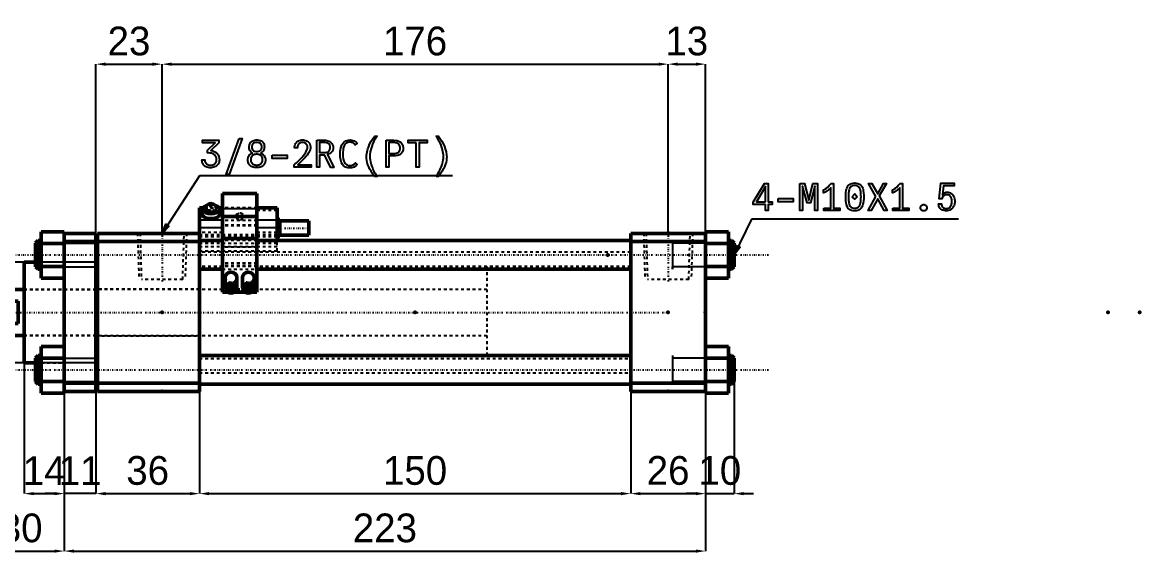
# Model space of a CAD drawing. Header units: millimetres. Extents: x -30 to 555, y -529 to 101.
# Drawn here: x 166.8 to 555.4, y -84 to 100.6 of the extents above; entities that cross this region are included whole.
import ezdxf

# ---------------------------------------------------------------- set-up
doc = ezdxf.new("R2010")
doc.units = ezdxf.units.MM
doc.linetypes.add('Center', pattern=[1.5, 0.45, -0.5, 0.05, -0.5])
doc.linetypes.add('Dashed', pattern=[2, 1, -1])
for name, color, linetype, lineweight in [('2d ConnectionPoints', 7, 'Continuous', 50), ('AM_0', 7, 'Continuous', 50), ('AM_4', 3, 'Continuous', 25), ('AM_5', 3, 'Continuous', 25), ('AM_7', 7, 'Center', 25), ('AM_9', 6, 'Dashed', 25)]:
    doc.layers.add(name, color=color, linetype=linetype, lineweight=lineweight)
doc.dimstyles.new('ISO-25', dxfattribs={"dimtxt": 2.5, "dimasz": 2.5, "dimexe": 1.25, "dimexo": 0.625, "dimtad": 1, "dimtxsty": 'Standard', "dimcen": 2.5, "dimadec": 0, "dimazin": 0, "dimtfac": 1, "dimtmove": 0, "dimatfit": 3, "dimfxl": 1, "dimarcsym": 0})

# ---------------------------------------------------------------- blocks, each defined once
blk = doc.blocks.new('1_mghc2JFS_0132_switch_0_in_MGHC2A70SDC32100T110A0_2')
at = {"layer": 'AM_0'}
for p, q in [((56, 41.41), (44, 41.41)), ((44, 7.07), (44, 41.41)), ((56, 7.07), (56, 41.41)), ((37.23, 36.45), (36, 36.45)), ((36, 27.5), (36, 36.45)), ((37, 35.87), (37, 34.14)), ((44, 36.45), (42.77, 36.45)), ((43, 34.14), (43, 35.87)), ((63, 36.45), (56, 36.45)), ((63, 25), (63, 36.45)), ((56, 33.4), (44, 33.4)), ((64, 32.38), (63, 32.38)), ((64, 32.38), (64, 26.38)), ((74, 31.88), (64, 31.88)), ((74, 31.88), (74, 26.88)), ((56, 25.76), (44, 25.76)), ((63, 26.38), (64, 26.38)), ((64, 26.88), (74, 26.88)), ((45, 12.26), (45, 8.76)), ((49, 8.76), (49, 12.26)), ((51, 12.26), (51, 8.76)), ((55, 8.76), (55, 12.26)), ((45.06, 9.2), (45.06, 8.91)), ((45.06, 8.91), (45.51, 8.7)), ((45.06, 8.33), (48.94, 8.33)), ((45.06, 8.33), (45.06, 8.05)), ((45.51, 7.83), (45.06, 8.05)), ((45.51, 8.7), (48.49, 8.7)), ((48.49, 7.83), (45.51, 7.83)), ((48.49, 8.7), (48.94, 8.91)), ((48.94, 8.05), (48.49, 7.83)), ((48.94, 9.2), (48.94, 8.91)), ((48.94, 8.33), (48.94, 8.05)), ((51.06, 9.2), (51.06, 8.91)), ((51.06, 8.91), (51.51, 8.7)), ((51.06, 8.33), (54.94, 8.33)), ((51.06, 8.33), (51.06, 8.05)), ((51.51, 7.83), (51.06, 8.05)), ((51.51, 8.7), (54.49, 8.7)), ((54.49, 7.83), (51.51, 7.83)), ((54.49, 8.7), (54.94, 8.91)), ((54.94, 8.05), (54.49, 7.83)), ((54.94, 9.2), (54.94, 8.91)), ((54.94, 8.33), (54.94, 8.05)), ((45.84, 7.07), (44, 7.07)), ((51.84, 7.07), (48.16, 7.07)), ((56, 7.07), (54.16, 7.07))]:
    blk.add_line(p, q, dxfattribs=at)
blk.add_arc((40, 35.87), 2, 0, 180, dxfattribs=at)
for centre, major_axis, ratio, start_param, end_param in [((40, 35.87), (-3, 0), 0.5, 5.246615, 10.461348), ((40, 35.87), (-2, 0), 0.5, 0, 3.141593), ((40, 34.14), (-3, 0), 0.5, 0, 3.141593), ((47, 12.26), (2, 0), 0.866025, 6.283185, 9.424778), ((53, 12.26), (2, 0), 0.866025, 0, 3.141593), ((47, 8.76), (-2, 0), 0.866025, 6.030505, 6.535866), ((47, 8.48), (-2, 0), 0.866025, 3.394273, 6.030505), ((47, 8.48), (-2, 0), 0.866025, 0.25268, 2.888912), ((47, 8.26), (-1.57, 0), 0.866025, 3.465602, 5.959176), ((47, 8.26), (-1.57, 0), 0.866025, 0.324009, 2.817583), ((47, 8.76), (-2, 0), 0.866025, 2.888912, 3.394273), ((53, 8.76), (-2, 0), 0.866025, 6.030505, 6.535866), ((53, 8.48), (-2, 0), 0.866025, 3.394273, 6.030505), ((53, 8.48), (-2, 0), 0.866025, 0.25268, 2.888912), ((53, 8.26), (-1.57, 0), 0.866025, 3.465602, 5.959176), ((53, 8.26), (-1.57, 0), 0.866025, 0.324009, 2.817583), ((53, 8.76), (-2, 0), 0.866025, 2.888912, 3.394273)]:
    blk.add_ellipse(centre, major_axis=major_axis, ratio=ratio, start_param=start_param, end_param=end_param, dxfattribs=at)
at = {"layer": 'AM_4'}
for p, q in [((37.07, 36.18), (36, 36.18)), ((44, 36.18), (42.93, 36.18)), ((63, 36.18), (56, 36.18)), ((44, 32.1), (36, 32.1)), ((63, 32.1), (56, 32.1)), ((44, 29.44), (36, 29.44)), ((63, 29.44), (56, 29.44))]:
    blk.add_line(p, q, dxfattribs=at)
at = {"layer": 'AM_7'}
blk.add_line((62.45, 29.38), (74.55, 29.38), dxfattribs=at)
at = {"layer": 'AM_9'}
for p, q in [((56, 41.11), (44, 41.11)), ((44, 35.53), (36, 35.53)), ((42.93, 36.18), (37.07, 36.18)), ((42.77, 36.45), (37.23, 36.45)), ((56, 36.37), (44, 36.37)), ((44, 36.15), (56, 36.15)), ((56, 36.1), (44, 36.1)), ((63, 35.53), (56, 35.53)), ((56, 33.15), (44, 33.15)), ((56, 32.01), (44, 32.01)), ((48.7, 33.58), (48.7, 33.08)), ((48.72, 33.5), (51.28, 33.5)), ((48.72, 33.25), (48.72, 33.5)), ((48.72, 33.25), (51.28, 33.25)), ((51.28, 33.15), (48.72, 33.15)), ((48.72, 32.9), (48.72, 33.15)), ((51.28, 32.9), (48.72, 32.9)), ((51.28, 33.25), (51.28, 33.5)), ((51.28, 32.9), (51.28, 33.15)), ((51.3, 33.08), (51.3, 33.58)), ((44, 27.86), (36, 27.86)), ((56, 30.39), (44, 30.39)), ((56, 30.11), (44, 30.11)), ((63, 27.86), (56, 27.86)), ((63, 26.98), (36, 26.98)), ((63, 26.36), (36, 26.36)), ((63, 23.98), (36, 23.98)), ((56, 25.56), (44, 25.56)), ((63, 21.36), (63, 25)), ((63, 22.86), (36, 22.86)), ((63, 21.36), (36, 21.36)), ((56, 22.76), (44, 22.76)), ((56, 17.16), (44, 17.16)), ((56, 16.36), (44, 16.36)), ((56, 8.07), (44, 8.07)), ((48.94, 9.2), (45.06, 9.2)), ((54.94, 9.2), (51.06, 9.2)), ((48.16, 7.07), (45.84, 7.07)), ((54.16, 7.07), (51.84, 7.07))]:
    blk.add_line(p, q, dxfattribs=at)
for centre, major_axis, ratio, start_param, end_param in [((40, 34.14), (-3, 0), 0.5, 3.141593, 6.283185), ((40, 35.87), (-2, 0), 0.5, 3.141593, 6.283185), ((40, 35.87), (-3, 0), 0.5, 4.178163, 5.246615), ((50, 33.08), (1.3, 0), 0.866025, 2.987133, 3.141593), ((50, 33.08), (1.3, 0), 0.866025, 3.141593, 3.296052), ((50, 33.33), (-1.3, 0), 0.866025, 3.296052, 6.128726), ((50, 33.33), (-1.3, 0), 0.866025, 0.15446, 2.987133), ((50, 33.08), (1.3, 0), 0.866025, 6.128726, 6.437645), ((47, 12.26), (2, 0), 0.866025, 3.141593, 6.283185), ((53, 12.26), (2, 0), 0.866025, 3.141593, 6.283185)]:
    blk.add_ellipse(centre, major_axis=major_axis, ratio=ratio, start_param=start_param, end_param=end_param, dxfattribs=at)
blk.add_ellipse((50, 33.58), major_axis=(-1.3, 0), ratio=0.866025, dxfattribs=at)
blk = doc.blocks.new('3_A__SD__C_32_100_ROD_070_0_in_MGHC2A70SDC32100T110A0_2')
at = {"layer": 'AM_0'}
for p, q in [((-25, 8), (-41, 8)), ((-58.08, 6), (-59, 5.08)), ((-59, 5.08), (-59, -5.08)), ((-49, 6), (-58.08, 6)), ((-58.08, 6), (-58.08, -6)), ((-27, 3.87), (-41, 3.87)), ((-27, -3.87), (-27, 3.87)), ((-27, -3.87), (-41, -3.87)), ((-59, -5.08), (-58.08, -6)), ((-58.08, -6), (-49, -6)), ((-41, -8), (-25, -8))]:
    blk.add_line(p, q, dxfattribs=at)
at = {"layer": 'AM_5'}
for p, q in [((-59, 5.08), (-49, 5.08)), ((-59, -5.08), (-49, -5.08))]:
    blk.add_line(p, q, dxfattribs=at)
at = {"layer": 'AM_5', "linetype": 'Dashed'}
for p, q in [((-49, 5.08), (-41, 5.08)), ((-41, 6), (-41, 5.08)), ((-49, -5.08), (-41, -5.08)), ((-41, -6), (-41, -5.08))]:
    blk.add_line(p, q, dxfattribs=at)
at = {"layer": 'AM_7'}
blk.add_line((-71.25, 0), (198.25, 0), dxfattribs=at)
at = {"layer": 'AM_9'}
for p, q in [((186, 16), (136, 16)), ((136, 16), (136, -16)), ((136, 8), (-25, 8)), ((-41, 6), (-49, 6)), ((-49, -6), (-41, -6)), ((-25, -8), (136, -8)), ((136, -16), (186, -16))]:
    blk.add_line(p, q, dxfattribs=at)
blk = doc.blocks.new('4_A__SD_C_32_100_0__BODY__A70_0_in_MGHC2A70SDC32100T110A0_2')
at = {"layer": 'AM_0'}
for p, q in [((-19, 28.03), (-11, 28.03)), ((-19, 11.97), (-19, 28.03)), ((-11, -28.08), (-11, 28.03)), ((0, 27.5), (-11, 27.5)), ((0, 27.5), (0, -27.5)), ((36, 27.5), (0.5, 27.5)), ((0.5, 27.5), (0.5, -27.5)), ((36, -27.5), (36, 27.5)), ((212, 27.5), (186, 27.5)), ((186, -27.5), (186, 27.5)), ((220, 28.03), (212, 28.03)), ((212, -28.08), (212, 28.03)), ((220, 11.97), (220, 28.03)), ((-20.08, 25), (-21, 24.08)), ((-21, 24.08), (-21, 15.92)), ((-19, 25), (-20.08, 25)), ((-20.08, 25), (-20.08, 15)), ((-19, 24.01), (-11, 24.01)), ((0, 24.67), (-11, 24.67)), ((0.5, 25.5), (0, 25.5)), ((0, 24.86), (0.5, 24.86)), ((36, 24.67), (0.5, 24.67)), ((44, 25), (36, 25)), ((186, 25), (56, 25)), ((212, 24.67), (186, 24.67)), ((220, 24.01), (212, 24.01)), ((221.08, 25), (220, 25)), ((222, 24.08), (221.08, 25)), ((221.08, 25), (221.08, 15)), ((222, 24.08), (222, 15.92)), ((0.5, 21.2), (0, 21.2)), ((0.5, 20.55), (0, 20.55)), ((-25, -17.5), (-25, 17.5)), ((-21, 17.5), (-25, 17.5)), ((-21, 15.92), (-20.08, 15)), ((-19, 15.99), (-11, 15.99)), ((220, 15.99), (212, 15.99)), ((221.08, 15), (222, 15.92)), ((-20.08, 15), (-19, 15)), ((-19, 11.97), (-11, 11.97)), ((36, 15), (44, 15)), ((56, 15), (186, 15)), ((220, 11.97), (212, 11.97)), ((220, 15), (221.08, 15)), ((-20.08, -15), (-21, -15.92)), ((-19, -15), (-20.08, -15)), ((-20.08, -15), (-20.08, -25)), ((-19, -11.92), (-11, -11.92)), ((-19, -28.08), (-19, -11.92)), ((186, -15), (36, -15)), ((220, -11.92), (212, -11.92)), ((220, -28.08), (220, -11.92)), ((221.08, -15), (220, -15)), ((222, -15.92), (221.08, -15)), ((221.08, -15), (221.08, -25)), ((-25, -17.5), (-21, -17.5)), ((-21, -15.92), (-21, -24.08)), ((-19, -15.96), (-11, -15.96)), ((220, -15.96), (212, -15.96)), ((222, -15.92), (222, -24.08)), ((0.5, -20.55), (0, -20.55)), ((0, -21.2), (0.5, -21.2)), ((-21, -24.08), (-20.08, -25)), ((-20.08, -25), (-19, -25)), ((-19, -24.04), (-11, -24.04)), ((0, -24.67), (-11, -24.67)), ((0.5, -24.86), (0, -24.86)), ((0.5, -25.5), (0, -25.5)), ((36, -24.67), (0.5, -24.67)), ((36, -25), (186, -25)), ((212, -24.67), (186, -24.67)), ((220, -24.04), (212, -24.04)), ((220, -25), (221.08, -25)), ((221.08, -25), (222, -24.08)), ((-19, -28.08), (-11, -28.08)), ((0, -27.5), (-11, -27.5)), ((36, -27.5), (0.5, -27.5)), ((212, -27.5), (186, -27.5)), ((220, -28.08), (212, -28.08))]:
    blk.add_line(p, q, dxfattribs=at)
at = {"layer": 'AM_5', "linetype": 'Dashed'}
for p, q in [((14.47, 27.5), (14.97, 11.5)), ((31.53, 27.5), (31.03, 11.5)), ((190.47, 27.5), (190.97, 11.5)), ((207.53, 27.5), (207.03, 11.5))]:
    blk.add_line(p, q, dxfattribs=at)
at = {"layer": 'AM_5'}
for p, q in [((-21, 24.08), (0.5, 24.08)), ((0.5, 25), (0.5, 24.08)), ((0.5, 25), (0.5, 15)), ((200.5, 25), (200.5, 24.08)), ((200.5, 25), (200.5, 15)), ((222, 24.08), (200.5, 24.08)), ((-21, 15.92), (0.5, 15.92)), ((0.5, 15), (0.5, 15.92)), ((222, 15.92), (200.5, 15.92)), ((200.5, 15), (200.5, 15.92)), ((0.5, -15), (0.5, -15.92)), ((0.5, -15), (0.5, -25)), ((200.5, -15), (200.5, -15.92)), ((200.5, -15), (200.5, -25)), ((-21, -15.92), (0.5, -15.92)), ((222, -15.92), (200.5, -15.92)), ((-21, -24.08), (0.5, -24.08)), ((0.5, -25), (0.5, -24.08)), ((222, -24.08), (200.5, -24.08)), ((200.5, -25), (200.5, -24.08))]:
    blk.add_line(p, q, dxfattribs=at)
at = {"layer": 'AM_7'}
for p, q in [((23, 28.3), (23, 10.7)), ((199, 28.3), (199, 10.7)), ((-33.15, 20), (234.15, 20)), ((-33.15, -20), (234.15, -20))]:
    blk.add_line(p, q, dxfattribs=at)
at = {"layer": 'AM_9'}
for p, q in [((15.33, 27.5), (15.82, 11.5)), ((30.18, 11.5), (30.67, 27.5)), ((191.33, 27.5), (191.82, 11.5)), ((206.18, 11.5), (206.67, 27.5)), ((56, 25), (44, 25)), ((186, 21), (36, 21)), ((-11, 17.5), (-21, 17.5)), ((186, 16), (36, 16)), ((44, 15), (56, 15)), ((0, 7.9), (-25, 7.9)), ((36, 8.1), (0, 8.1)), ((30.18, 11.5), (15.82, 11.5)), ((206.18, 11.5), (191.82, 11.5)), ((-25, -7.9), (0, -7.9)), ((0, -8.1), (36, -8.1)), ((-21, -17.5), (-11, -17.5)), ((36, -16), (186, -16)), ((36, -21), (186, -21))]:
    blk.add_line(p, q, dxfattribs=at)
blk = doc.blocks.new('*D27')
at = {"layer": 'AM_5', "color": 0, "lineweight": -2}
for p, q in [((167.41, -0.37), (167.41, -63.45)), ((181.41, -0.37), (181.41, -63.45)), ((170.75, -63.45), (178.08, -63.45))]:
    blk.add_line(p, q, dxfattribs=at)
at = {"layer": 'AM_5', "color": 0}
for points in [[(170.75, -62.9), (170.75, -64.01), (167.41, -63.45)], [(178.08, -64.01), (178.08, -62.9), (181.41, -63.45)]]:
    blk.add_solid(points, dxfattribs=at)
at = {"layer": 'Defpoints', "color": 0}
for p in [(167.41, -0.37), (181.41, -0.37), (181.41, -63.45)]:
    blk.add_point(p, dxfattribs=at)
at = {"layer": 'AM_5', "color": 0, "insert": (174.41, -55.45), "char_height": 10, "attachment_point": 5}
blk.add_mtext('14', dxfattribs=at)
blk = doc.blocks.new('*D28')
at = {"layer": 'AM_5', "color": 0, "lineweight": -2}
for p, q in [((192.41, -0.37), (192.41, -63.45)), ((228.41, -0.37), (228.41, -63.45)), ((195.75, -63.45), (225.08, -63.45))]:
    blk.add_line(p, q, dxfattribs=at)
at = {"layer": 'AM_5', "color": 0}
for points in [[(195.75, -62.9), (195.75, -64.01), (192.41, -63.45)], [(225.08, -64.01), (225.08, -62.9), (228.41, -63.45)]]:
    blk.add_solid(points, dxfattribs=at)
at = {"layer": 'Defpoints', "color": 0}
for p in [(192.41, -0.37), (228.41, -0.37), (228.41, -63.45)]:
    blk.add_point(p, dxfattribs=at)
at = {"layer": 'AM_5', "color": 0, "insert": (210.41, -55.45), "char_height": 10, "attachment_point": 5}
blk.add_mtext('36', dxfattribs=at)
blk = doc.blocks.new('*D29')
at = {"layer": 'AM_5', "color": 0, "lineweight": -2}
for p, q in [((378.41, -0.37), (378.41, -63.45)), ((404.41, -0.37), (404.41, -63.45)), ((381.75, -63.45), (401.08, -63.45))]:
    blk.add_line(p, q, dxfattribs=at)
at = {"layer": 'AM_5', "color": 0}
for points in [[(381.75, -62.9), (381.75, -64.01), (378.41, -63.45)], [(401.08, -64.01), (401.08, -62.9), (404.41, -63.45)]]:
    blk.add_solid(points, dxfattribs=at)
at = {"layer": 'Defpoints', "color": 0}
for p in [(378.41, -0.37), (404.41, -0.37), (404.41, -63.45)]:
    blk.add_point(p, dxfattribs=at)
at = {"layer": 'AM_5', "color": 0, "insert": (391.41, -55.45), "char_height": 10, "attachment_point": 5}
blk.add_mtext('26', dxfattribs=at)
blk = doc.blocks.new('*D30')
at = {"layer": 'AM_5', "color": 0, "lineweight": -2}
for p, q in [((192.41, -0.37), (192.41, 86.05)), ((195.75, 86.05), (212.08, 86.05)), ((215.41, 27.13), (215.41, 86.05))]:
    blk.add_line(p, q, dxfattribs=at)
at = {"layer": 'AM_5', "color": 0}
for points in [[(195.75, 86.6), (195.75, 85.49), (192.41, 86.05)], [(212.08, 85.49), (212.08, 86.6), (215.41, 86.05)]]:
    blk.add_solid(points, dxfattribs=at)
at = {"layer": 'Defpoints', "color": 0}
for p in [(215.41, 86.05), (215.41, 27.13), (192.41, -0.37)]:
    blk.add_point(p, dxfattribs=at)
at = {"layer": 'AM_5', "color": 0, "insert": (203.91, 94.05), "char_height": 10, "attachment_point": 5}
blk.add_mtext('23', dxfattribs=at)
blk = doc.blocks.new('*D32')
at = {"layer": 'AM_5', "color": 0, "lineweight": -2}
for p, q in [((215.41, 27.13), (215.41, 86.05)), ((218.75, 86.05), (388.08, 86.05)), ((391.41, 27.13), (391.41, 86.05))]:
    blk.add_line(p, q, dxfattribs=at)
at = {"layer": 'AM_5', "color": 0}
for points in [[(218.75, 86.6), (218.75, 85.49), (215.41, 86.05)], [(388.08, 85.49), (388.08, 86.6), (391.41, 86.05)]]:
    blk.add_solid(points, dxfattribs=at)
at = {"layer": 'Defpoints', "color": 0}
for p in [(391.41, 86.05), (215.41, 27.13), (391.41, 27.13)]:
    blk.add_point(p, dxfattribs=at)
at = {"layer": 'AM_5', "color": 0, "insert": (303.41, 94.05), "char_height": 10, "attachment_point": 5}
blk.add_mtext('176', dxfattribs=at)
blk = doc.blocks.new('*D34')
at = {"layer": 'AM_5', "color": 0, "lineweight": -2}
for p, q in [((228.41, -0.37), (228.41, -63.45)), ((378.41, -0.37), (378.41, -63.45)), ((231.75, -63.45), (375.08, -63.45))]:
    blk.add_line(p, q, dxfattribs=at)
at = {"layer": 'AM_5', "color": 0}
for points in [[(231.75, -62.9), (231.75, -64.01), (228.41, -63.45)], [(375.08, -64.01), (375.08, -62.9), (378.41, -63.45)]]:
    blk.add_solid(points, dxfattribs=at)
at = {"layer": 'Defpoints', "color": 0}
for p in [(228.41, -0.37), (378.41, -0.37), (378.41, -63.45)]:
    blk.add_point(p, dxfattribs=at)
at = {"layer": 'AM_5', "color": 0, "insert": (303.41, -55.45), "char_height": 10, "attachment_point": 5}
blk.add_mtext('150', dxfattribs=at)
blk = doc.blocks.new('*D35')
at = {"layer": 'AM_5', "color": 0, "lineweight": -2}
for p, q in [((181.41, -0.37), (181.41, -83.45)), ((404.41, -0.37), (404.41, -83.45)), ((184.75, -83.45), (401.08, -83.45))]:
    blk.add_line(p, q, dxfattribs=at)
at = {"layer": 'AM_5', "color": 0}
for points in [[(184.75, -82.9), (184.75, -84.01), (181.41, -83.45)], [(401.08, -84.01), (401.08, -82.9), (404.41, -83.45)]]:
    blk.add_solid(points, dxfattribs=at)
at = {"layer": 'Defpoints', "color": 0}
for p in [(181.41, -0.37), (404.41, -0.37), (404.41, -83.45)]:
    blk.add_point(p, dxfattribs=at)
at = {"layer": 'AM_5', "color": 0, "insert": (292.91, -75.45), "char_height": 10, "attachment_point": 5}
blk.add_mtext('223', dxfattribs=at)
blk = doc.blocks.new('*D36')
at = {"layer": 'AM_5', "color": 0, "lineweight": -2}
for p, q in [((181.41, -0.37), (181.41, -63.45)), ((192.41, -0.37), (192.41, -63.45)), ((178.08, -63.45), (174.75, -63.45)), ((192.41, -63.45), (181.41, -63.45)), ((195.75, -63.45), (199.08, -63.45))]:
    blk.add_line(p, q, dxfattribs=at)
at = {"layer": 'AM_5', "color": 0}
for points in [[(178.08, -64.01), (178.08, -62.9), (181.41, -63.45)], [(195.75, -62.9), (195.75, -64.01), (192.41, -63.45)]]:
    blk.add_solid(points, dxfattribs=at)
at = {"layer": 'Defpoints', "color": 0}
for p in [(181.41, -0.37), (192.41, -0.37), (181.41, -63.45)]:
    blk.add_point(p, dxfattribs=at)
at = {"layer": 'AM_5', "color": 0, "insert": (186.91, -55.45), "char_height": 10, "attachment_point": 5}
blk.add_mtext('11', dxfattribs=at)
blk = doc.blocks.new('*D37')
at = {"layer": 'AM_5', "color": 0, "lineweight": -2}
for p, q in [((98.41, 20.47), (98.41, 23.8)), ((192.41, 17.13), (98.41, 17.13)), ((98.41, 17.13), (98.41, 15.97)), ((98.41, -17.87), (98.41, -16.7)), ((192.41, -17.87), (98.41, -17.87)), ((98.41, -21.2), (98.41, -24.53))]:
    blk.add_line(p, q, dxfattribs=at)
at = {"layer": 'AM_5', "color": 0}
for points in [[(97.86, 20.47), (98.97, 20.47), (98.41, 17.13)], [(98.97, -21.2), (97.86, -21.2), (98.41, -17.87)]]:
    blk.add_solid(points, dxfattribs=at)
at = {"layer": 'Defpoints', "color": 0}
for p in [(192.41, 17.13), (98.41, -17.87), (192.41, -17.87)]:
    blk.add_point(p, dxfattribs=at)
at = {"layer": 'AM_5', "color": 0, "insert": (98.41, -0.37), "char_height": 10, "attachment_point": 5, "rotation": 90}
blk.add_mtext('Ø35', dxfattribs=at)
blk = doc.blocks.new('*D38')
at = {"layer": 'AM_5', "color": 0, "lineweight": -2}
for p, q in [((391.41, 27.13), (391.41, 86.05)), ((394.75, 86.05), (401.08, 86.05)), ((404.41, -0.37), (404.41, 86.05))]:
    blk.add_line(p, q, dxfattribs=at)
at = {"layer": 'AM_5', "color": 0}
for points in [[(394.75, 86.6), (394.75, 85.49), (391.41, 86.05)], [(401.08, 85.49), (401.08, 86.6), (404.41, 86.05)]]:
    blk.add_solid(points, dxfattribs=at)
at = {"layer": 'Defpoints', "color": 0}
for p in [(404.41, 86.05), (391.41, 27.13), (404.41, -0.37)]:
    blk.add_point(p, dxfattribs=at)
at = {"layer": 'AM_5', "color": 0, "insert": (397.91, 94.05), "char_height": 10, "attachment_point": 5}
blk.add_mtext('13', dxfattribs=at)
blk = doc.blocks.new('*D39')
at = {"layer": 'AM_5', "color": 0, "lineweight": -2}
for p, q in [((404.41, -0.37), (404.41, -63.45)), ((414.41, -20.37), (414.41, -63.45)), ((401.08, -63.45), (397.75, -63.45)), ((404.41, -63.45), (414.41, -63.45)), ((417.75, -63.45), (421.08, -63.45))]:
    blk.add_line(p, q, dxfattribs=at)
at = {"layer": 'AM_5', "color": 0}
for points in [[(401.08, -64.01), (401.08, -62.9), (404.41, -63.45)], [(417.75, -62.9), (417.75, -64.01), (414.41, -63.45)]]:
    blk.add_solid(points, dxfattribs=at)
at = {"layer": 'Defpoints', "color": 0}
for p in [(404.41, -0.37), (414.41, -20.37), (414.41, -63.45)]:
    blk.add_point(p, dxfattribs=at)
at = {"layer": 'AM_5', "color": 0, "insert": (409.41, -55.45), "char_height": 10, "attachment_point": 5}
blk.add_mtext('10', dxfattribs=at)
blk = doc.blocks.new('*D40')
at = {"layer": 'AM_5', "color": 0, "lineweight": -2}
for p, q in [((151.41, -0.37), (151.41, -83.45)), ((181.41, -0.37), (181.41, -83.45)), ((154.75, -83.45), (178.08, -83.45))]:
    blk.add_line(p, q, dxfattribs=at)
at = {"layer": 'AM_5', "color": 0}
for points in [[(154.75, -82.9), (154.75, -84.01), (151.41, -83.45)], [(178.08, -84.01), (178.08, -82.9), (181.41, -83.45)]]:
    blk.add_solid(points, dxfattribs=at)
at = {"layer": 'Defpoints', "color": 0}
for p in [(151.41, -0.37), (181.41, -0.37), (181.41, -83.45)]:
    blk.add_point(p, dxfattribs=at)
at = {"layer": 'AM_5', "color": 0, "insert": (166.41, -75.45), "char_height": 10, "attachment_point": 5}
blk.add_mtext('30', dxfattribs=at)

msp = doc.modelspace()

# ---------------------------------------------------------------- linework, layer by layer
at = {"layer": '2d ConnectionPoints'}
for p in [(236.415, 19.632), (370.415, 19.632), (181.415, -0.368), (181.415, -0.368), (192.415, -0.368), (192.415, -0.368), (215.415, -0.368), (215.415, -0.368), (303.415, -0.368), (391.415, -0.368), (391.415, -0.368), (404.415, -0.368), (404.415, -0.368), (404.415, -0.368), (544.415, -0.368), (555.415, -0.368), (215.415, -27.868), (391.415, -27.868)]:
    msp.add_point(p, dxfattribs=at)
at = {"layer": 'AM_5'}
for p, q in [((228.415, 47.132), (215.415, 27.132)), ((316.415, 47.132), (228.415, 47.132)), ((420.415, 32.132), (414.415, 19.632)), ((492.415, 32.132), (420.415, 32.132))]:
    msp.add_line(p, q, dxfattribs=at)
for points in [[(230.28, 52.745), (230.28, 52.745), (230.291, 52.525), (230.349, 52.215), (230.349, 52.215), (230.457, 51.932), (230.556, 51.757), (230.556, 51.757), (230.674, 51.596), (230.879, 51.383), (230.879, 51.383), (231.117, 51.206), (231.294, 51.107), (231.294, 51.107), (231.481, 51.025), (231.772, 50.936), (231.772, 50.936), (232.074, 50.889), (232.282, 50.88), (232.282, 50.88), (232.503, 50.889), (232.823, 50.937), (232.823, 50.937), (233.131, 51.027), (233.329, 51.11), (233.329, 51.11), (233.516, 51.21), (233.767, 51.39), (233.767, 51.39), (233.984, 51.604), (234.109, 51.767), (234.109, 51.767), (234.214, 51.942), (234.328, 52.224), (234.328, 52.224), (234.389, 52.529), (234.401, 52.745), (234.401, 52.745), (234.385, 53.052), (234.299, 53.477), (234.299, 53.477), (234.139, 53.858), (233.992, 54.087), (233.992, 54.087), (233.816, 54.296), (233.507, 54.568), (233.507, 54.568), (233.143, 54.791), (232.87, 54.913), (232.87, 54.913), (232.578, 55.012), (232.111, 55.12), (232.111, 55.12), (231.609, 55.178), (231.255, 55.189), (231.255, 56.099), (233.894, 58.686), (229.487, 58.686), (229.487, 59.557), (235.129, 59.557), (235.129, 58.647), (232.432, 55.982), (232.432, 55.982), (233.02, 55.846), (233.77, 55.552), (233.77, 55.552), (234.36, 55.15), (234.664, 54.822), (234.664, 54.822), (234.907, 54.457), (235.169, 53.862), (235.169, 53.862), (235.31, 53.211), (235.337, 52.745), (235.337, 52.745), (235.319, 52.409), (235.223, 51.94), (235.223, 51.94), (235.046, 51.514), (234.882, 51.253), (234.882, 51.253), (234.69, 51.015), (234.361, 50.703), (234.361, 50.703), (233.986, 50.447), (233.709, 50.308), (233.709, 50.308), (233.419, 50.193), (232.974, 50.069), (232.974, 50.069), (232.516, 50.002), (232.204, 49.989), (232.204, 49.989), (231.901, 50.002), (231.462, 50.068), (231.462, 50.068), (231.041, 50.191), (230.771, 50.304), (230.771, 50.304), (230.515, 50.443), (230.17, 50.697), (230.17, 50.697), (229.871, 51.006), (229.698, 51.244), (229.698, 51.244), (229.552, 51.503), (229.394, 51.931), (229.394, 51.931), (229.308, 52.404), (229.292, 52.745), (230.28, 52.745)], [(242.278, 60.207), (243.266, 60.207), (238.703, 47.662), (237.715, 47.662), (242.278, 60.207)], [(248.328, 50.028), (248.328, 50.028), (248, 50.039), (247.53, 50.097), (247.53, 50.097), (247.084, 50.205), (246.8, 50.304), (246.8, 50.304), (246.533, 50.428), (246.173, 50.661), (246.173, 50.661), (245.862, 50.952), (245.682, 51.179), (245.682, 51.179), (245.53, 51.43), (245.365, 51.856), (245.365, 51.856), (245.277, 52.339), (245.26, 52.693), (245.26, 52.693), (245.277, 53.032), (245.366, 53.502), (245.366, 53.502), (245.532, 53.929), (245.685, 54.188), (245.685, 54.188), (245.867, 54.424), (246.183, 54.728), (246.183, 54.728), (246.552, 54.97), (246.826, 55.098), (246.826, 55.098), (246.412, 55.38), (245.963, 55.933), (245.963, 55.933), (245.722, 56.643), (245.676, 57.204), (245.676, 57.204), (245.691, 57.519), (245.77, 57.953), (245.77, 57.953), (245.917, 58.342), (246.053, 58.576), (246.053, 58.576), (246.213, 58.788), (246.487, 59.064), (246.487, 59.064), (246.803, 59.289), (247.037, 59.411), (247.037, 59.411), (247.283, 59.51), (247.664, 59.618), (247.664, 59.618), (248.058, 59.676), (248.328, 59.687), (248.328, 59.687), (248.612, 59.677), (249.02, 59.623), (249.02, 59.623), (249.407, 59.523), (249.654, 59.43), (249.654, 59.43), (249.886, 59.317), (250.199, 59.105), (250.199, 59.105), (250.469, 58.845), (250.625, 58.644), (250.625, 58.644), (250.758, 58.422), (250.901, 58.051), (250.901, 58.051), (250.978, 57.636), (250.993, 57.334), (250.993, 57.334), (250.98, 57.037), (250.913, 56.618), (250.913, 56.618), (250.789, 56.232), (250.674, 55.992), (250.674, 55.992), (250.536, 55.77), (250.289, 55.479), (250.289, 55.479), (249.994, 55.238), (249.771, 55.105), (249.771, 55.105), (250.05, 54.968), (250.425, 54.721), (250.425, 54.721), (250.748, 54.422), (250.934, 54.195), (250.934, 54.195), (251.091, 53.948), (251.261, 53.549), (251.261, 53.549), (251.352, 53.117), (251.37, 52.81), (251.37, 52.81), (251.353, 52.436), (251.264, 51.928), (251.264, 51.928), (251.099, 51.481), (250.947, 51.218), (250.947, 51.218), (250.768, 50.982), (250.459, 50.679), (250.459, 50.679), (250.103, 50.438), (249.839, 50.311), (249.839, 50.311), (249.559, 50.209), (249.118, 50.099), (249.118, 50.099), (248.652, 50.039), (248.328, 50.028)], [(248.328, 55.677), (248.328, 55.677), (248.646, 55.692), (249.069, 55.776), (249.069, 55.776), (249.426, 55.93), (249.628, 56.073), (249.628, 56.073), (249.796, 56.244), (249.979, 56.544), (249.979, 56.544), (250.077, 56.899), (250.096, 57.165), (250.096, 57.165), (250.077, 57.461), (249.982, 57.854), (249.982, 57.854), (249.804, 58.186), (249.641, 58.374), (249.641, 58.374), (249.442, 58.531), (249.085, 58.701), (249.085, 58.701), (248.655, 58.792), (248.328, 58.81), (248.328, 58.81), (248.01, 58.792), (247.59, 58.699), (247.59, 58.699), (247.238, 58.527), (247.041, 58.368), (247.041, 58.368), (246.877, 58.177), (246.699, 57.839), (246.699, 57.839), (246.604, 57.44), (246.586, 57.139), (246.586, 57.139), (246.603, 56.876), (246.697, 56.526), (246.697, 56.526), (246.871, 56.23), (247.031, 56.063), (247.031, 56.063), (247.225, 55.924), (247.578, 55.773), (247.578, 55.773), (248.003, 55.692), (248.328, 55.677)], [(261.708, 51.354), (261.708, 51.354), (262.136, 51.745), (262.746, 52.317), (262.746, 52.317), (263.318, 52.87), (263.678, 53.229), (263.678, 53.229), (264.022, 53.591), (264.516, 54.16), (264.516, 54.16), (264.982, 54.759), (265.277, 55.176), (265.277, 55.176), (265.536, 55.592), (265.818, 56.184), (265.818, 56.184), (265.969, 56.738), (265.998, 57.087), (265.998, 57.087), (265.989, 57.283), (265.943, 57.56), (265.943, 57.56), (265.857, 57.817), (265.777, 57.978), (265.777, 57.978), (265.682, 58.127), (265.515, 58.324), (265.515, 58.324), (265.317, 58.489), (265.169, 58.582), (265.169, 58.582), (265.011, 58.659), (264.759, 58.743), (264.759, 58.743), (264.49, 58.788), (264.302, 58.797), (264.302, 58.797), (264.093, 58.788), (263.798, 58.741), (263.798, 58.741), (263.524, 58.655), (263.353, 58.576), (263.353, 58.576), (263.193, 58.479), (262.982, 58.305), (262.982, 58.305), (262.803, 58.095), (262.703, 57.935), (262.703, 57.935), (262.618, 57.761), (262.527, 57.478), (262.527, 57.478), (262.478, 57.167), (262.469, 56.944), (261.494, 56.944), (261.494, 56.944), (261.509, 57.278), (261.588, 57.742), (261.588, 57.742), (261.735, 58.163), (261.871, 58.42), (261.871, 58.42), (262.032, 58.655), (262.313, 58.962), (262.313, 58.962), (262.642, 59.216), (262.888, 59.356), (262.888, 59.356), (263.149, 59.47), (263.561, 59.594), (263.561, 59.594), (263.998, 59.661), (264.302, 59.674), (264.302, 59.674), (264.586, 59.662), (264.999, 59.599), (264.999, 59.599), (265.394, 59.483), (265.647, 59.375), (265.647, 59.375), (265.887, 59.244), (266.209, 59.006), (266.209, 59.006), (266.485, 58.718), (266.645, 58.498), (266.645, 58.498), (266.779, 58.258), (266.925, 57.867), (266.925, 57.867), (267.004, 57.439), (267.019, 57.133), (267.019, 57.133), (266.997, 56.786), (266.88, 56.253), (266.88, 56.253), (266.665, 55.706), (266.466, 55.332), (266.466, 55.332), (266.238, 54.96), (265.867, 54.423), (265.867, 54.423), (265.464, 53.909), (265.176, 53.58), (265.176, 53.58), (264.866, 53.246), (264.346, 52.704), (264.346, 52.704), (263.76, 52.113), (263.333, 51.692), (262.644, 51.016), (267.298, 51.01), (267.298, 50.132), (261.364, 50.132), (261.364, 51.042), (261.708, 51.354)], [(269.247, 59.557), (271.99, 59.557), (271.99, 59.557), (272.271, 59.546), (272.687, 59.489), (272.687, 59.489), (273.094, 59.382), (273.361, 59.284), (273.361, 59.284), (273.617, 59.163), (273.966, 58.935), (273.966, 58.935), (274.274, 58.654), (274.456, 58.436), (274.456, 58.436), (274.612, 58.194), (274.781, 57.788), (274.781, 57.788), (274.871, 57.33), (274.889, 56.996), (274.889, 56.996), (274.867, 56.628), (274.755, 56.127), (274.755, 56.127), (274.547, 55.69), (274.356, 55.433), (274.356, 55.433), (274.129, 55.204), (273.741, 54.915), (273.741, 54.915), (273.295, 54.691), (272.965, 54.578), (275.123, 50.067), (274.07, 50.067), (271.964, 54.422), (271.821, 54.422), (270.209, 54.422), (270.209, 50.132), (269.247, 50.132), (269.247, 59.557)], [(271.535, 55.267), (271.535, 55.267), (271.81, 55.272), (272.191, 55.297), (272.191, 55.297), (272.535, 55.344), (272.744, 55.387), (272.744, 55.387), (272.937, 55.446), (273.199, 55.573), (273.199, 55.573), (273.43, 55.746), (273.566, 55.888), (273.566, 55.888), (273.682, 56.054), (273.807, 56.358), (273.807, 56.358), (273.875, 56.727), (273.888, 57.009), (273.888, 57.009), (273.864, 57.368), (273.739, 57.822), (273.739, 57.822), (273.507, 58.174), (273.293, 58.351), (273.293, 58.351), (273.043, 58.491), (272.624, 58.641), (272.624, 58.641), (272.152, 58.723), (271.808, 58.738), (270.209, 58.738), (270.209, 55.267), (271.535, 55.267)], [(280.679, 49.911), (280.679, 49.911), (280.044, 49.96), (279.218, 50.215), (279.218, 50.215), (278.542, 50.689), (278.176, 51.127), (278.176, 51.127), (277.877, 51.659), (277.552, 52.631), (277.552, 52.631), (277.377, 53.812), (277.344, 54.715), (277.344, 54.715), (277.38, 55.667), (277.568, 56.903), (277.568, 56.903), (277.916, 57.907), (278.238, 58.449), (278.238, 58.449), (278.626, 58.89), (279.324, 59.368), (279.324, 59.368), (280.161, 59.625), (280.796, 59.674), (280.796, 59.674), (281.403, 59.628), (282.206, 59.386), (282.206, 59.386), (282.878, 58.938), (283.253, 58.524), (282.629, 58.017), (282.629, 58.017), (282.453, 58.201), (282.186, 58.431), (282.186, 58.431), (281.913, 58.603), (281.728, 58.686), (281.728, 58.686), (281.545, 58.749), (281.279, 58.818), (281.279, 58.818), (281.024, 58.855), (280.861, 58.862), (280.861, 58.862), (280.492, 58.843), (279.999, 58.746), (279.999, 58.746), (279.577, 58.566), (279.336, 58.4), (279.336, 58.4), (279.124, 58.199), (278.855, 57.834), (278.855, 57.834), (278.645, 57.393), (278.537, 57.058), (278.537, 57.058), (278.451, 56.687), (278.359, 56.062), (278.359, 56.062), (278.309, 55.355), (278.3, 54.838), (278.3, 54.838), (278.323, 54.075), (278.444, 53.074), (278.444, 53.074), (278.67, 52.244), (278.878, 51.786), (278.878, 51.786), (279.137, 51.408), (279.63, 50.999), (279.63, 50.999), (280.249, 50.779), (280.731, 50.737), (280.731, 50.737), (281.236, 50.775), (281.891, 50.975), (281.891, 50.975), (282.422, 51.348), (282.707, 51.692), (283.285, 51.172), (283.285, 51.172), (282.931, 50.718), (282.243, 50.226), (282.243, 50.226), (281.367, 49.961), (280.679, 49.911)], [(289.329, 46.973), (289.329, 46.973), (288.984, 47.455), (288.51, 48.15), (288.51, 48.15), (288.089, 48.814), (287.837, 49.238), (287.837, 49.238), (287.606, 49.658), (287.298, 50.295), (287.298, 50.295), (287.035, 50.943), (286.885, 51.38), (286.885, 51.38), (286.758, 51.822), (286.621, 52.493), (286.621, 52.493), (286.548, 53.175), (286.534, 53.636), (286.534, 53.636), (286.564, 54.361), (286.723, 55.47), (286.723, 55.47), (287.018, 56.604), (287.291, 57.373), (287.291, 57.373), (287.616, 58.139), (288.187, 59.255), (288.187, 59.255), (288.858, 60.331), (289.361, 61.026), (290.18, 61.026), (290.18, 61.026), (289.721, 60.316), (289.114, 59.238), (289.114, 59.238), (288.606, 58.145), (288.321, 57.409), (288.321, 57.409), (288.085, 56.673), (287.829, 55.581), (287.829, 55.581), (287.691, 54.506), (287.665, 53.798), (287.665, 53.798), (287.678, 53.378), (287.746, 52.725), (287.746, 52.725), (287.873, 52.043), (287.99, 51.572), (287.99, 51.572), (288.129, 51.095), (288.376, 50.381), (288.376, 50.381), (288.666, 49.668), (288.883, 49.193), (288.883, 49.193), (289.117, 48.724), (289.492, 48.045), (289.492, 48.045), (289.895, 47.393), (290.18, 46.973), (289.329, 46.973)], [(293.37, 59.557), (296.022, 59.557), (296.022, 59.557), (297.187, 59.448), (298.45, 58.875), (298.45, 58.875), (299.13, 57.81), (299.259, 56.827), (299.259, 56.827), (299.223, 56.276), (299.036, 55.577), (299.036, 55.577), (298.689, 55.03), (298.369, 54.75), (298.369, 54.75), (297.992, 54.529), (297.35, 54.29), (297.35, 54.29), (296.615, 54.161), (296.074, 54.136), (294.332, 54.136), (294.332, 50.132), (293.37, 50.132), (293.37, 59.557)], [(295.593, 54.942), (295.593, 54.942), (295.933, 54.947), (296.393, 54.974), (296.393, 54.974), (296.793, 55.023), (297.026, 55.069), (297.026, 55.069), (297.237, 55.131), (297.52, 55.267), (297.52, 55.267), (297.764, 55.455), (297.904, 55.608), (297.904, 55.608), (298.022, 55.79), (298.15, 56.123), (298.15, 56.123), (298.219, 56.529), (298.232, 56.84), (298.232, 56.84), (298.22, 57.128), (298.157, 57.51), (298.157, 57.51), (298.041, 57.83), (297.933, 58.01), (297.933, 58.01), (297.806, 58.166), (297.585, 58.359), (297.585, 58.359), (297.328, 58.505), (297.137, 58.576), (297.137, 58.576), (296.93, 58.629), (296.587, 58.688), (296.587, 58.688), (296.206, 58.719), (295.931, 58.725), (294.332, 58.725), (294.332, 54.942), (295.593, 54.942)], [(303.84, 58.712), (301.019, 58.712), (301.019, 59.557), (307.61, 59.557), (307.61, 58.712), (304.802, 58.712), (304.802, 50.132), (303.84, 50.132), (303.84, 58.712)], [(310.755, 46.973), (310.755, 46.973), (311.039, 47.393), (311.443, 48.045), (311.443, 48.045), (311.817, 48.724), (312.051, 49.193), (312.051, 49.193), (312.269, 49.668), (312.559, 50.381), (312.559, 50.381), (312.805, 51.095), (312.945, 51.572), (312.945, 51.572), (313.062, 52.043), (313.189, 52.725), (313.189, 52.725), (313.257, 53.378), (313.27, 53.798), (313.27, 53.798), (313.244, 54.506), (313.106, 55.581), (313.106, 55.581), (312.85, 56.673), (312.614, 57.409), (312.614, 57.409), (312.329, 58.145), (311.821, 59.238), (311.821, 59.238), (311.214, 60.316), (310.755, 61.026), (311.574, 61.026), (311.574, 61.026), (312.077, 60.331), (312.748, 59.255), (312.748, 59.255), (313.319, 58.139), (313.644, 57.373), (313.644, 57.373), (313.916, 56.604), (314.212, 55.47), (314.212, 55.47), (314.371, 54.361), (314.401, 53.636), (314.401, 53.636), (314.387, 53.175), (314.313, 52.493), (314.313, 52.493), (314.176, 51.822), (314.05, 51.38), (314.05, 51.38), (313.9, 50.943), (313.637, 50.295), (313.637, 50.295), (313.328, 49.658), (313.098, 49.238), (313.098, 49.238), (312.846, 48.814), (312.424, 48.15), (312.424, 48.15), (311.951, 47.455), (311.606, 46.973), (310.755, 46.973)], [(248.328, 50.925), (248.328, 50.925), (248.543, 50.933), (248.856, 50.977), (248.856, 50.977), (249.155, 51.058), (249.348, 51.133), (249.348, 51.133), (249.531, 51.225), (249.776, 51.395), (249.776, 51.395), (249.989, 51.603), (250.112, 51.764), (250.112, 51.764), (250.216, 51.94), (250.329, 52.233), (250.329, 52.233), (250.39, 52.56), (250.401, 52.797), (250.401, 52.797), (250.39, 53.039), (250.33, 53.371), (250.33, 53.371), (250.218, 53.669), (250.115, 53.847), (250.115, 53.847), (249.993, 54.009), (249.783, 54.219), (249.783, 54.219), (249.539, 54.391), (249.358, 54.484), (249.358, 54.484), (249.166, 54.56), (248.865, 54.642), (248.865, 54.642), (248.548, 54.687), (248.328, 54.695), (248.328, 54.695), (248.103, 54.686), (247.779, 54.639), (247.779, 54.639), (247.473, 54.552), (247.278, 54.471), (247.278, 54.471), (247.095, 54.373), (246.849, 54.195), (246.849, 54.195), (246.638, 53.979), (246.517, 53.814), (246.517, 53.814), (246.416, 53.634), (246.305, 53.337), (246.305, 53.337), (246.246, 53.008), (246.235, 52.771), (246.235, 52.771), (246.246, 52.539), (246.306, 52.219), (246.306, 52.219), (246.418, 51.931), (246.521, 51.757), (246.521, 51.757), (246.643, 51.599), (246.854, 51.393), (246.854, 51.393), (247.099, 51.225), (247.281, 51.133), (247.281, 51.133), (247.475, 51.058), (247.78, 50.977), (247.78, 50.977), (248.103, 50.933), (248.328, 50.925)], [(253.715, 54.318), (258.915, 54.318), (258.915, 53.148), (253.715, 53.148), (253.715, 54.318)], [(425.264, 37.212), (421.052, 37.212), (421.052, 38.057), (424.887, 44.557), (426.174, 44.557), (426.174, 38.09), (427.578, 38.09), (427.578, 37.212), (426.174, 37.212), (426.174, 35.132), (425.264, 35.132), (425.264, 37.212)], [(425.277, 38.09), (425.277, 43.465), (422.17, 38.09), (425.277, 38.09)], [(437.201, 44.557), (438.878, 44.557), (440.308, 38.668), (441.725, 44.557), (443.428, 44.557), (443.428, 35.132), (442.466, 35.132), (442.466, 43.569), (442.401, 43.537), (440.906, 37.797), (439.723, 37.797), (438.209, 43.537), (438.163, 43.563), (438.163, 35.132), (437.201, 35.132), (437.201, 44.557)], [(445.63, 35.964), (448.022, 35.964), (448.022, 42.997), (448.022, 42.997), (447.893, 42.868), (447.676, 42.666), (447.676, 42.666), (447.429, 42.454), (447.249, 42.308), (447.249, 42.308), (447.061, 42.163), (446.777, 41.957), (446.777, 41.957), (446.491, 41.765), (446.3, 41.645), (446.3, 41.645), (446.113, 41.536), (445.853, 41.405), (445.853, 41.405), (445.617, 41.31), (445.474, 41.268), (445.474, 42.256), (445.474, 42.256), (445.652, 42.34), (445.932, 42.501), (445.932, 42.501), (446.227, 42.701), (446.433, 42.857), (446.433, 42.857), (446.64, 43.025), (446.941, 43.284), (446.941, 43.284), (447.231, 43.553), (447.418, 43.738), (447.418, 43.738), (447.595, 43.921), (447.832, 44.177), (447.832, 44.177), (448.035, 44.412), (448.152, 44.557), (448.984, 44.557), (448.984, 35.964), (451.155, 35.964), (451.155, 35.132), (445.63, 35.132), (445.63, 35.964)], [(456.308, 35.002), (456.308, 35.002), (455.817, 35.026), (455.172, 35.152), (455.172, 35.152), (454.636, 35.385), (454.339, 35.6), (454.339, 35.6), (454.083, 35.857), (453.767, 36.309), (453.767, 36.309), (453.532, 36.842), (453.419, 37.241), (453.419, 37.241), (453.333, 37.681), (453.241, 38.422), (453.241, 38.422), (453.191, 39.262), (453.182, 39.877), (453.182, 39.877), (453.191, 40.478), (453.242, 41.301), (453.242, 41.301), (453.336, 42.03), (453.422, 42.464), (453.422, 42.464), (453.536, 42.86), (453.774, 43.388), (453.774, 43.388), (454.092, 43.837), (454.348, 44.092), (454.348, 44.092), (454.646, 44.306), (455.181, 44.538), (455.181, 44.538), (455.822, 44.663), (456.308, 44.687), (456.308, 44.687), (456.797, 44.663), (457.44, 44.538), (457.44, 44.538), (457.976, 44.306), (458.274, 44.092), (458.274, 44.092), (458.531, 43.837), (458.85, 43.389), (458.85, 43.389), (459.089, 42.862), (459.204, 42.467), (459.204, 42.467), (459.292, 42.034), (459.387, 41.305), (459.387, 41.305), (459.438, 40.48), (459.448, 39.877), (459.448, 39.877), (459.437, 39.271), (459.384, 38.439), (459.384, 38.439), (459.285, 37.699), (459.194, 37.258), (459.194, 37.258), (459.075, 36.854), (458.832, 36.317), (458.832, 36.317), (458.51, 35.862), (458.252, 35.603), (458.252, 35.603), (457.953, 35.387), (457.421, 35.152), (457.421, 35.152), (456.787, 35.026), (456.308, 35.002)], [(456.308, 35.86), (456.308, 35.86), (456.65, 35.881), (457.102, 35.99), (457.102, 35.99), (457.479, 36.193), (457.689, 36.38), (457.689, 36.38), (457.87, 36.602), (458.094, 36.986), (458.094, 36.986), (458.26, 37.433), (458.339, 37.765), (458.339, 37.765), (458.399, 38.126), (458.464, 38.725), (458.464, 38.725), (458.498, 39.393), (458.505, 39.877), (458.505, 39.877), (458.499, 40.39), (458.469, 41.082), (458.469, 41.082), (458.412, 41.682), (458.359, 42.032), (458.359, 42.032), (458.287, 42.347), (458.13, 42.769), (458.13, 42.769), (457.913, 43.129), (457.735, 43.335), (457.735, 43.335), (457.525, 43.508), (457.139, 43.696), (457.139, 43.696), (456.669, 43.797), (456.308, 43.816), (456.308, 43.816), (455.95, 43.797), (455.483, 43.696), (455.483, 43.696), (455.1, 43.508), (454.891, 43.335), (454.891, 43.335), (454.714, 43.129), (454.499, 42.769), (454.499, 42.769), (454.342, 42.347), (454.27, 42.032), (454.27, 42.032), (454.218, 41.682), (454.161, 41.082), (454.161, 41.082), (454.13, 40.39), (454.124, 39.877), (454.124, 39.877), (454.13, 39.389), (454.164, 38.717), (454.164, 38.717), (454.226, 38.117), (454.283, 37.758), (454.283, 37.758), (454.36, 37.428), (454.523, 36.985), (454.523, 36.985), (454.744, 36.602), (454.924, 36.38), (454.924, 36.38), (455.133, 36.193), (455.51, 35.99), (455.51, 35.99), (455.964, 35.881), (456.308, 35.86)], [(463.704, 40.007), (461.162, 44.557), (462.241, 44.557), (464.328, 40.885), (466.375, 44.557), (467.415, 44.557), (464.874, 40.183), (467.623, 35.132), (466.583, 35.132), (464.315, 39.188), (462.072, 35.132), (461.006, 35.132), (463.704, 40.007)], [(469.63, 35.964), (472.022, 35.964), (472.022, 42.997), (472.022, 42.997), (471.893, 42.868), (471.676, 42.666), (471.676, 42.666), (471.429, 42.454), (471.249, 42.308), (471.249, 42.308), (471.061, 42.163), (470.777, 41.957), (470.777, 41.957), (470.491, 41.765), (470.3, 41.645), (470.3, 41.645), (470.113, 41.536), (469.853, 41.405), (469.853, 41.405), (469.617, 41.31), (469.474, 41.268), (469.474, 42.256), (469.474, 42.256), (469.652, 42.34), (469.932, 42.501), (469.932, 42.501), (470.227, 42.701), (470.433, 42.857), (470.433, 42.857), (470.64, 43.025), (470.941, 43.284), (470.941, 43.284), (471.231, 43.553), (471.418, 43.738), (471.418, 43.738), (471.595, 43.921), (471.832, 44.177), (471.832, 44.177), (472.035, 44.412), (472.152, 44.557), (472.984, 44.557), (472.984, 35.964), (475.155, 35.964), (475.155, 35.132), (469.63, 35.132), (469.63, 35.964)], [(488.178, 35.015), (488.178, 35.015), (487.885, 35.025), (487.466, 35.078), (487.466, 35.078), (487.074, 35.175), (486.826, 35.265), (486.826, 35.265), (486.594, 35.376), (486.283, 35.585), (486.283, 35.585), (486.015, 35.842), (485.861, 36.042), (485.861, 36.042), (485.731, 36.264), (485.59, 36.637), (485.59, 36.637), (485.515, 37.059), (485.5, 37.368), (486.514, 37.368), (486.514, 37.368), (486.533, 37.076), (486.632, 36.695), (486.632, 36.695), (486.816, 36.382), (486.985, 36.211), (486.985, 36.211), (487.185, 36.071), (487.529, 35.919), (487.529, 35.919), (487.924, 35.837), (488.217, 35.821), (488.217, 35.821), (488.468, 35.835), (488.812, 35.907), (488.812, 35.907), (489.116, 36.042), (489.296, 36.166), (489.296, 36.166), (489.459, 36.312), (489.668, 36.564), (489.668, 36.564), (489.837, 36.854), (489.927, 37.069), (489.927, 37.069), (489.999, 37.297), (490.078, 37.654), (490.078, 37.654), (490.12, 38.03), (490.128, 38.291), (490.128, 38.291), (490.12, 38.53), (490.079, 38.877), (490.079, 38.877), (490.003, 39.21), (489.933, 39.425), (489.933, 39.425), (489.847, 39.629), (489.688, 39.904), (489.688, 39.904), (489.492, 40.142), (489.342, 40.28), (489.342, 40.28), (489.175, 40.397), (488.898, 40.524), (488.898, 40.524), (488.587, 40.592), (488.36, 40.605), (488.36, 40.605), (488.119, 40.589), (487.778, 40.506), (487.778, 40.506), (487.464, 40.351), (487.268, 40.209), (487.268, 40.209), (487.091, 40.038), (486.872, 39.739), (486.872, 39.739), (486.709, 39.387), (486.631, 39.123), (485.643, 39.123), (486.319, 44.583), (490.908, 44.583), (490.908, 43.738), (487.242, 43.738), (486.826, 40.612), (486.826, 40.612), (486.964, 40.78), (487.179, 40.999), (487.179, 40.999), (487.404, 41.179), (487.561, 41.278), (487.561, 41.278), (487.725, 41.359), (487.991, 41.446), (487.991, 41.446), (488.282, 41.493), (488.49, 41.502), (488.49, 41.502), (488.809, 41.485), (489.254, 41.395), (489.254, 41.395), (489.659, 41.227), (489.907, 41.073), (489.907, 41.073), (490.135, 40.889), (490.434, 40.567), (490.434, 40.567), (490.681, 40.189), (490.817, 39.906), (490.817, 39.906), (490.929, 39.605), (491.051, 39.127), (491.051, 39.127), (491.117, 38.62), (491.129, 38.265), (491.129, 38.265), (491.114, 37.892), (491.036, 37.364), (491.036, 37.364), (490.892, 36.876), (490.759, 36.572), (490.759, 36.572), (490.598, 36.29), (490.313, 35.916), (490.313, 35.916), (489.974, 35.601), (489.719, 35.425), (489.719, 35.425), (489.443, 35.277), (488.999, 35.117), (488.999, 35.117), (488.518, 35.031), (488.178, 35.015)], [(429.715, 39.318), (434.915, 39.318), (434.915, 38.148), (429.715, 38.148), (429.715, 39.318)], [(455.437, 39.877), (456.308, 40.852), (457.179, 39.877), (456.308, 38.993), (455.437, 39.877)], [(480.308, 34.95), (480.308, 34.95), (480.118, 34.962), (479.863, 35.026), (479.863, 35.026), (479.643, 35.143), (479.515, 35.252), (479.515, 35.252), (479.407, 35.381), (479.291, 35.604), (479.291, 35.604), (479.228, 35.863), (479.216, 36.055), (479.216, 36.055), (479.228, 36.247), (479.291, 36.506), (479.291, 36.506), (479.407, 36.729), (479.515, 36.858), (479.515, 36.858), (479.643, 36.967), (479.863, 37.084), (479.863, 37.084), (480.118, 37.148), (480.308, 37.16), (480.308, 37.16), (480.5, 37.148), (480.759, 37.084), (480.759, 37.084), (480.982, 36.967), (481.111, 36.858), (481.111, 36.858), (481.22, 36.729), (481.338, 36.506), (481.338, 36.506), (481.401, 36.247), (481.413, 36.055), (481.413, 36.055), (481.401, 35.865), (481.338, 35.608), (481.338, 35.608), (481.22, 35.385), (481.111, 35.256), (481.111, 35.256), (480.982, 35.146), (480.759, 35.026), (480.759, 35.026), (480.5, 34.962), (480.308, 34.95)], [(215.415, 27.132), (216.672, 30.29), (217.79, 29.564), (215.415, 27.132)], [(414.415, 19.632), (415.256, 22.926), (416.458, 22.349), (414.415, 19.632)]]:
    msp.add_lwpolyline(points, dxfattribs=at)

# ---------------------------------------------------------------- block references
for name in ['1_mghc2JFS_0132_switch_0_in_MGHC2A70SDC32100T110A0_2', '4_A__SD_C_32_100_0__BODY__A70_0_in_MGHC2A70SDC32100T110A0_2', '3_A__SD__C_32_100_ROD_070_0_in_MGHC2A70SDC32100T110A0_2']:
    msp.add_blockref(name, (192.415, -0.368))

# ---------------------------------------------------------------- dimensions: what is measured, and where the dimension line sits
for base, p1, p2, text, picture, middle in [((215.415, 86.046), (192.415, -0.368), (215.415, 27.132), '23', '*D30', (203.915, 86.046)), ((391.415, 86.046), (215.415, 27.132), (391.415, 27.132), '176', '*D32', (303.415, 86.046)), ((404.415, 86.046), (391.415, 27.132), (404.415, -0.368), '13', '*D38', (397.915, 86.046)), ((181.415, -83.451), (151.415, -0.368), (181.415, -0.368), '30', '*D40', (166.415, -83.451)), ((181.415, -63.451), (167.415, -0.368), (181.415, -0.368), '14', '*D27', (174.415, -63.451)), ((181.415, -63.451), (192.415, -0.368), (181.415, -0.368), '11', '*D36', (186.915, -63.451)), ((404.415, -83.451), (181.415, -0.368), (404.415, -0.368), '223', '*D35', (292.915, -83.451)), ((228.415, -63.451), (192.415, -0.368), (228.415, -0.368), '36', '*D28', (210.415, -63.451)), ((378.415, -63.451), (228.415, -0.368), (378.415, -0.368), '150', '*D34', (303.415, -63.451)), ((404.415, -63.451), (378.415, -0.368), (404.415, -0.368), '26', '*D29', (391.415, -63.451)), ((414.415, -63.451), (404.415, -0.368), (414.415, -20.368), '10', '*D39', (409.415, -63.451))]:
    dim = msp.add_linear_dim(base=base, p1=p1, p2=p2, text=text, dimstyle='ISO-25', override={"dimtxt": 10, "dimasz": 3.333333, "dimexe": 0, "dimexo": 0, "dimgap": 3}, dxfattribs=at)
    dim.commit()
    dim.dimension.update_dxf_attribs({"geometry": picture, "text_midpoint": middle, "dimtype": 160})
dim = msp.add_linear_dim(base=(98.415, -17.868), p1=(192.415, 17.132), p2=(192.415, -17.868), angle=90, text='Ø35', dimstyle='ISO-25', override={"dimtxt": 10, "dimasz": 3.333333, "dimexe": 0, "dimexo": 0, "dimgap": 3}, dxfattribs=at)
dim.commit()
dim.dimension.update_dxf_attribs({"geometry": '*D37', "text_midpoint": (98.415, -0.368), "dimtype": 160, "text_rotation": 90})

doc.saveas('drawing.dxf')
